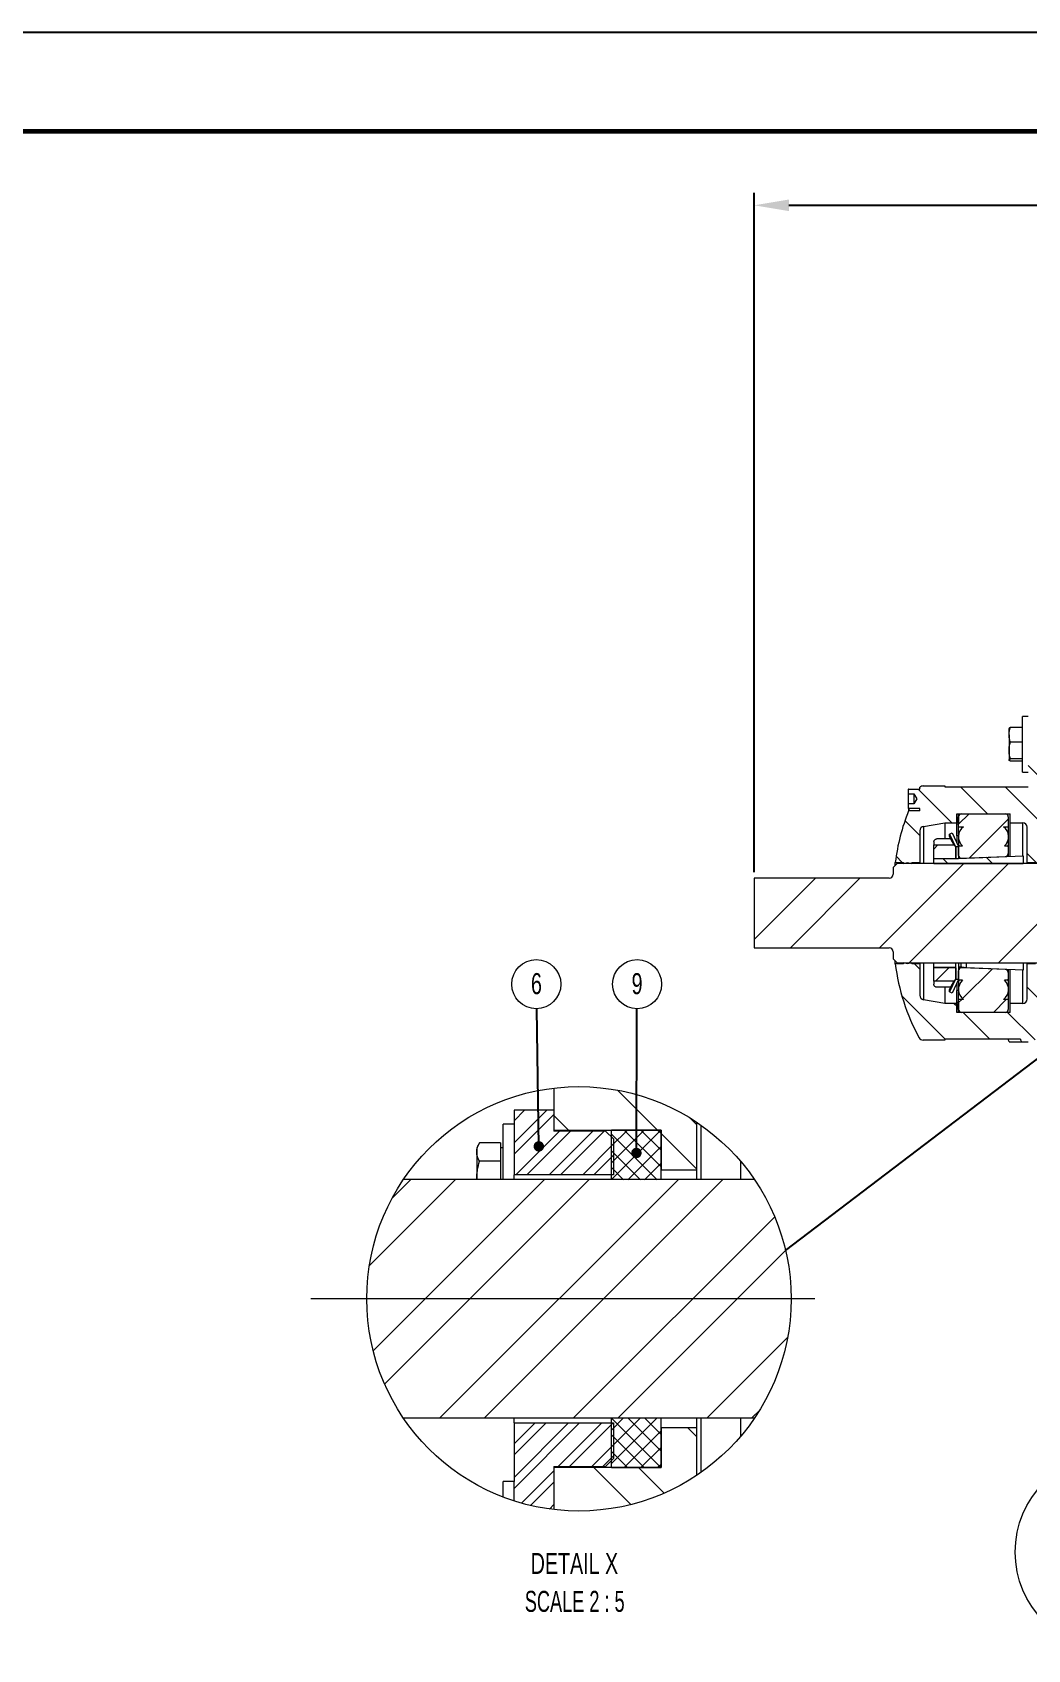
# Model space of a CAD drawing. Header units: millimetres. Extents: x -9396 to 24219, y -4763 to 12641.
# Drawn here: x 439 to 940, y -405 to 410 of the extents above; entities that cross this region are included whole.
import ezdxf

# ---------------------------------------------------------------- set-up
doc = ezdxf.new("R2010")
doc.units = ezdxf.units.MM
doc.header["$LTSCALE"] = 1000
doc.header["$MEASUREMENT"] = 0
doc.header["$PDMODE"] = 1
doc.header["$PDSIZE"] = -1
doc.linetypes.add('SLD-Center', pattern=[19.05, 15.24, -1.27, 1.27, -1.27])
doc.linetypes.add('SLD-Solid', pattern=[0])
doc.layers.add('dim', color=1, linetype='Continuous')
doc.layers.add('Frame-title', color=6, linetype='Continuous')
doc.styles.add('SLDTEXTSTYLE2', font='TXT', dxfattribs={"width": 0.7})
doc.styles.add('SLDTEXTSTYLE3', font='TXT', dxfattribs={"width": 0.645455})
doc.styles.get("Standard").update_dxf_attribs({"font": 'romans.shx'})
doc.dimstyles.new('ISO-25', dxfattribs={"dimtxt": 2.5, "dimasz": 2.5, "dimexe": 1.25, "dimexo": 0.625, "dimtad": 1, "dimtxsty": 'Standard', "dimcen": 2.5, "dimadec": 0, "dimazin": 0, "dimtfac": 1, "dimtmove": 0, "dimatfit": 3, "dimfxl": 0, "dimarcsym": 0})
pattern_1 = [(135, (-150.937, -1067.934), (-11.22317, -11.22317), [])]
pattern_2 = [(45, (-150.937, -1067.934), (-11.22317, 11.22317), [])]

# ---------------------------------------------------------------- blocks, each defined once
blk = doc.blocks.new('*D35')
at = {"linetype": 'SLD-Solid', "lineweight": -2}
for p, q in [((802.45, -13.25), (802.45, 328.73)), ((1257.36, 212.63), (1257.36, 328.73)), ((819.95, 322.48), (1239.86, 322.48))]:
    blk.add_line(p, q, dxfattribs=at)
at = {"linetype": 'SLD-Solid'}
for points in [[(819.95, 325.4), (819.95, 319.56), (802.45, 322.48)], [(1239.86, 325.4), (1239.86, 319.56), (1257.36, 322.48)]]:
    blk.add_solid(points, dxfattribs=at)
at = {"layer": 'Defpoints', "color": 0, "linetype": 'SLD-Solid'}
for p in [(1257.36, 322.48), (1257.36, 209.51), (802.45, -16.37)]:
    blk.add_point(p, dxfattribs=at)
at = {"color": 7, "linetype": 'SLD-Solid', "lineweight": 0, "insert": (1029.91, 338.1), "char_height": 12.5, "attachment_point": 2}
blk.add_mtext('455', dxfattribs=at)
blk = doc.blocks.new('_DotSmall')
at = {"layer": 'dim', "color": 0, "const_width": 0.5}
blk.add_lwpolyline([(-0.0625, 0, 1), (0.0625, 0, 1)], format="xyb", close=True, dxfattribs=at)
blk = doc.blocks.new('SW_HATCH_0')
at = {"color": 0, "linetype": 'SLD-Solid', "lineweight": 0}
for p, q in [((-17.12, 24.92), (-13.1, 20.9)), ((-24.25, 22.9), (-27.55, 19.6)), ((-26.49, 22.9), (-27.55, 21.84)), ((-23.55, 22.48), (-27.55, 18.48)), ((-23.55, 22.37), (-22.08, 20.9)), ((-9.81, 22.11), (-9.15, 21.44)), ((-22.98, 20.8), (-27.38, 16.4)), ((-21.86, 20.8), (-26.26, 16.4)), ((-19.61, 20.8), (-24.01, 16.4)), ((-18.49, 20.8), (-22.89, 16.4)), ((-12.77, 20.9), (-17.75, 15.93)), ((-14.46, 20.9), (-17.75, 17.61)), ((-16.14, 20.9), (-17.75, 19.3)), ((-17.75, 20.5), (-13.15, 15.9)), ((-16.47, 20.9), (-12.75, 17.18)), ((-14.78, 20.9), (-12.75, 18.87)), ((-13.1, 20.9), (-12.75, 20.55)), ((-12.75, 20.55), (-9.15, 16.95)), ((-17.55, 19.5), (-20.64, 16.4)), ((-17.55, 18.37), (-19.52, 16.4)), ((-17.75, 18.81), (-14.83, 15.9)), ((-12.75, 19.25), (-16.09, 15.9)), ((-17.75, 17.13), (-16.52, 15.9)), ((-12.75, 17.56), (-14.41, 15.9)), ((-33.49, 15.9), (-42.13, 7.26)), ((-24.51, 15.9), (-41.74, -1.33)), ((-20.02, 15.9), (-40.6, -4.68)), ((-37.98, 15.9), (-39.83, 14.05)), ((-11.04, 15.9), (-35.04, -8.1)), ((-6.55, 15.9), (-30.55, -8.1)), ((-1.3, 12.17), (-21.57, -8.1)), ((-0.2, 8.78), (-17.08, -8.1)), ((0, 0), (-8.1, -8.1)), ((-16.52, -8.1), (-17.75, -9.33)), ((-14.83, -8.1), (-17.75, -11.01)), ((-13.15, -8.1), (-17.75, -12.7)), ((-17.75, -8.13), (-12.77, -13.1)), ((-16.09, -8.1), (-12.75, -11.44)), ((-14.41, -8.1), (-12.75, -9.76)), ((-2.81, -7.3), (-3.61, -8.1)), ((-22.07, -8.6), (-27.55, -14.08)), ((-25.44, -8.6), (-27.55, -10.71)), ((-20.95, -8.6), (-27.55, -15.2)), ((-24.31, -8.6), (-27.55, -11.83)), ((-18.7, -8.6), (-23.1, -13)), ((-17.58, -8.6), (-21.98, -13)), ((-12.75, -9.38), (-16.47, -13.1)), ((-10.04, -9.1), (-9.15, -9.99)), ((-17.55, -10.81), (-19.73, -13)), ((-17.75, -9.81), (-14.46, -13.1)), ((-12.75, -11.06), (-14.78, -13.1)), ((-17.55, -11.93), (-18.61, -13)), ((-17.75, -11.49), (-16.14, -13.1)), ((-12.75, -12.75), (-13.1, -13.1)), ((-23.55, -13.44), (-26.79, -16.68)), ((-23.55, -14.57), (-25.89, -16.91)), ((-19.51, -13.1), (-15.78, -16.82)), ((-15.02, -13.1), (-12.44, -15.68)), ((-23.55, -16.81), (-24, -17.27))]:
    blk.add_line(p, q, dxfattribs=at)
blk = doc.blocks.new('SW_NOTE_18')
at = {"color": 0, "linetype": 'Continuous', "lineweight": 0, "attachment_point": 2}
for s, insert, char_height, style in [('DETAIL X', (4.53, 2.73), 2.117, 'SLDTEXTSTYLE2'), ('SCALE 2 : 5', (4.56, -1.09), 2.1167, 'SLDTEXTSTYLE3')]:
    blk.add_mtext(s, dxfattribs=dict(at, insert=insert, char_height=char_height, style=style))
blk = doc.blocks.new('SW_NOTE_19')
at = {"color": 0, "linetype": 'SLD-Solid', "lineweight": 0}
blk.add_circle((0.01, 2.47), 2.47, dxfattribs=at)
at = {"color": 0, "linetype": 'Continuous', "lineweight": 0, "insert": (0.01, 3.58), "char_height": 2.12, "attachment_point": 2, "style": 'SLDTEXTSTYLE2'}
blk.add_mtext('9', dxfattribs=at)
blk = doc.blocks.new('SW_NOTE_20')
at = {"color": 0, "linetype": 'SLD-Solid', "lineweight": 0}
blk.add_circle((-0.04, 2.47), 2.47, dxfattribs=at)
at = {"color": 0, "linetype": 'Continuous', "lineweight": 0, "insert": (-0.03, 3.58), "char_height": 2.12, "attachment_point": 2, "style": 'SLDTEXTSTYLE2'}
blk.add_mtext('6', dxfattribs=at)

msp = doc.modelspace()

# ---------------------------------------------------------------- hatches: boundary and pattern name
at = {"linetype": 'SLD-Solid', "lineweight": 0}
h = msp.add_hatch(dxfattribs=at)
h.set_pattern_fill('ANSI31', scale=4.999042, angle=90, style=0)
h.set_pattern_definition(pattern_1)
edge = h.paths.add_edge_path(flags=0)
edge.add_line((885.94, -8.38), (885.94, 7.53))
edge.add_arc((888.18, 7.53), 2.25, 100, 180, ccw=False)
edge.add_line((887.79, 9.75), (898.43, 11.62))
edge.add_line((898.43, 11.62), (904.43, 11.62))
edge.add_line((904.43, 11.62), (904.43, 16.12))
edge.add_line((904.43, 16.12), (931.43, 16.12))
edge.add_line((931.43, 16.12), (931.43, 11.62))
edge.add_line((931.43, 11.62), (937.68, 11.62))
edge.add_arc((937.68, 9.37), 2.25, 0, 90, ccw=False)
edge.add_line((939.92, 9.37), (939.92, -8.38))
edge.add_line((939.92, -8.38), (944.09, -8.38))
edge.add_line((944.09, -8.38), (944.09, -8.88))
edge.add_line((944.09, -8.88), (946.17, -8.38))
edge.add_line((946.17, -8.38), (948.26, -8.88))
edge.add_line((948.26, -8.88), (948.26, -8.38))
edge.add_line((948.26, -8.38), (952.42, -8.38))
edge.add_line((952.42, -8.38), (952.42, 3.61))
edge.add_line((952.42, 3.61), (951.67, 4.36))
edge.add_line((951.67, 4.36), (951.67, 17.3))
edge.add_arc((952.42, 18.59), 1.5, 90, 240, ccw=False)
edge.add_line((952.42, 20.09), (955.42, 20.09))
edge.add_line((955.42, 20.09), (955.42, 45.11))
edge.add_line((955.42, 45.11), (940.42, 45.11))
edge.add_line((940.42, 45.11), (940.42, 29.62))
edge.add_line((940.42, 29.62), (898.43, 29.62))
edge.add_line((898.43, 29.62), (898.43, 30.12))
edge.add_line((898.43, 30.12), (887.54, 30.12))
edge.add_arc((887.54, 27.87), 2.25, 90, 135.46228)
edge.add_line((885.94, 29.45), (885.94, 28.52))
edge.add_line((885.94, 28.52), (880.24, 28.52))
edge.add_arc((880.24, 28.22), 0.3, 90, 180)
edge.add_line((879.94, 28.22), (879.94, 26.17))
edge.add_line((879.94, 26.17), (882.94, 26.17))
edge.add_line((882.94, 26.17), (884.41, 23.62))
edge.add_line((884.41, 23.62), (882.94, 21.07))
edge.add_line((882.94, 21.07), (879.94, 21.07))
edge.add_line((879.94, 21.07), (879.94, 19.02))
edge.add_arc((880.24, 19.02), 0.3, 180, 270)
edge.add_line((880.24, 18.72), (885.94, 18.72))
edge.add_line((885.94, 18.72), (885.94, 17.62))
edge.add_line((885.94, 17.62), (880.22, 17.62))
edge.add_arc((977.46, -21.37), 104.77, 158.14992, 172.87354)
edge.add_line((873.5, -8.38), (877.6, -8.38))
edge.add_line((877.6, -8.38), (877.6, -8.88))
edge.add_line((877.6, -8.88), (879.72, -8.38))
edge.add_line((879.72, -8.38), (881.77, -8.88))
edge.add_line((881.77, -8.88), (881.77, -8.38))
edge.add_line((881.77, -8.38), (885.94, -8.38))
h = msp.add_hatch(dxfattribs=at)
h.set_pattern_fill('ANSI31', scale=4.999042, angle=90, style=0)
h.set_pattern_definition(pattern_1)
h.paths.add_polyline_path([(904.43, 16.12), (904.43, 11.12), (905.43, 11.12), (905.43, 16.12)], flags=0)
h = msp.add_hatch(dxfattribs=at)
h.set_pattern_fill('ANSI31', scale=4.999042, style=0)
h.set_pattern_definition(pattern_2)
edge = h.paths.add_edge_path(flags=0)
edge.add_arc((906.93, -4.81), 1.5, 180, 272.38594)
edge.add_line((906.99, -6.31), (928.99, -5.39))
edge.add_arc((928.93, -3.9), 1.5, 272.38594, 360)
edge.add_line((930.43, -3.9), (930.43, -0.53))
edge.add_arc((929.93, -0.53), 0.5, 0, 90)
edge.add_line((929.93, -0.03), (928.57, -0.03))
edge.add_arc((924.18, 4.56), 6.35, 313.79579, 412.79579)
edge.add_line((928.02, 9.61), (930.43, 9.61))
edge.add_line((930.43, 9.61), (930.43, 14.62))
edge.add_arc((928.93, 14.62), 1.5, 0, 90)
edge.add_line((928.93, 16.12), (906.93, 16.12))
edge.add_arc((906.93, 14.62), 1.5, 90, 180)
edge.add_line((905.43, 14.62), (905.43, 9.61))
edge.add_line((905.43, 9.61), (907.84, 9.61))
edge.add_arc((911.68, 4.56), 6.35, 127.20421, 226.20421)
edge.add_line((907.29, -0.03), (905.93, -0.03))
edge.add_arc((905.93, -0.53), 0.5, 90, 180)
edge.add_line((905.43, -0.53), (905.43, -4.81))
h = msp.add_hatch(dxfattribs=at)
h.set_pattern_fill('ANSI31', scale=4.999042, style=0)
h.set_pattern_definition(pattern_2)
h.paths.add_polyline_path([(903.16, 0.46), (892.93, 0.46), (892.93, -6.23), (893.08, -6.38), (903.79, -6.38), (903.93, -6.23), (903.93, -0.88)], flags=0)
h = msp.add_hatch(dxfattribs=at)
h.set_pattern_fill('ANSI32', scale=4.999042, style=0)
h.set_pattern_definition([(45, (-150.937, -1067.934), (-33.6695, 33.6695), []), (45, (-128.49, -1067.934), (-33.6695, 33.6695), [])])
edge = h.paths.add_edge_path(flags=0)
edge.add_line((1555.31, -63.86), (1557.31, -61.86))
edge.add_line((1557.31, -61.86), (1557.31, -60.87))
edge.add_arc((1559.31, -60.87), 2, 90, 180, ccw=False)
edge.add_line((1559.31, -58.87), (1620.29, -58.87))
edge.add_line((1620.29, -58.87), (1622.29, -56.87))
edge.add_line((1622.29, -56.87), (1622.29, -10.87))
edge.add_line((1622.29, -10.87), (1620.29, -8.88))
edge.add_line((1620.29, -8.88), (1559.31, -8.88))
edge.add_arc((1559.31, -6.88), 2, 180, 270, ccw=False)
edge.add_line((1557.31, -6.88), (1557.31, -5.88))
edge.add_line((1557.31, -5.88), (1555.31, -3.88))
edge.add_line((1555.31, -3.88), (959.42, -3.88))
edge.add_line((959.42, -3.88), (957.42, -5.88))
edge.add_line((957.42, -5.88), (957.42, -6.88))
edge.add_arc((955.42, -6.88), 2, 270, 360, ccw=False)
edge.add_line((955.42, -8.88), (874.44, -8.88))
edge.add_line((874.44, -8.88), (872.44, -10.87))
edge.add_line((872.44, -10.87), (872.44, -14.37))
edge.add_arc((870.44, -14.37), 2, 270, 360, ccw=False)
edge.add_line((870.44, -16.37), (802.45, -16.37))
edge.add_line((802.45, -16.37), (802.45, -51.37))
edge.add_line((802.45, -51.37), (870.44, -51.37))
edge.add_arc((870.44, -53.37), 2, 0, 90, ccw=False)
edge.add_line((872.44, -53.37), (872.44, -56.87))
edge.add_line((872.44, -56.87), (874.44, -58.87))
edge.add_line((874.44, -58.87), (955.42, -58.87))
edge.add_arc((955.42, -60.87), 2, 0, 90, ccw=False)
edge.add_line((957.42, -60.87), (957.42, -61.86))
edge.add_line((957.42, -61.86), (959.42, -63.86))
edge.add_line((959.42, -63.86), (1555.31, -63.86))
h = msp.add_hatch(dxfattribs=at)
h.set_pattern_fill('ANSI31', scale=4.999042, angle=90, style=0)
h.set_pattern_definition(pattern_1)
h.paths.add_polyline_path([(937.93, -5.02), (905.43, -6.38), (892.93, -6.38), (892.93, -8.88), (937.93, -8.88)], flags=0)
h = msp.add_hatch(dxfattribs=at)
h.set_pattern_fill('ANSI31', scale=4.999042, style=0)
h.set_pattern_definition(pattern_2)
h.paths.add_polyline_path([(903.93, -0.71), (903.93, -6.38), (905.43, -6.38), (905.43, -0.38), (903.78, -0.38)], flags=0)
h = msp.add_hatch(dxfattribs=at)
h.set_pattern_fill('ANSI31', scale=4.999042, angle=90, style=0)
h.set_pattern_definition(pattern_1)
edge = h.paths.add_edge_path(flags=0)
edge.add_ellipse((1067.31, -33.87), major_axis=(0, -163.83), ratio=0.866025, start_angle=292.8004, end_angle=293.32784)
edge.add_line((937.03, -98.75), (940.42, -98.75))
edge.add_line((940.42, -98.75), (940.42, -97.75))
edge.add_line((940.42, -97.75), (955.42, -97.75))
edge.add_line((955.42, -97.75), (955.42, -87.83))
edge.add_line((955.42, -87.83), (952.42, -87.83))
edge.add_arc((952.42, -86.34), 1.5, 120, 270, ccw=False)
edge.add_line((951.67, -85.04), (951.67, -72.1))
edge.add_line((951.67, -72.1), (952.42, -71.35))
edge.add_line((952.42, -71.35), (952.42, -59.37))
edge.add_line((952.42, -59.37), (948.26, -59.37))
edge.add_line((948.26, -59.37), (948.26, -58.87))
edge.add_line((948.26, -58.87), (946.17, -59.37))
edge.add_line((946.17, -59.37), (944.09, -58.87))
edge.add_line((944.09, -58.87), (944.09, -59.37))
edge.add_line((944.09, -59.37), (939.92, -59.37))
edge.add_line((939.92, -59.37), (939.92, -77.11))
edge.add_arc((937.68, -77.11), 2.25, 270, 360, ccw=False)
edge.add_line((937.68, -79.36), (931.43, -79.36))
edge.add_line((931.43, -79.36), (931.43, -83.86))
edge.add_line((931.43, -83.86), (904.43, -83.86))
edge.add_line((904.43, -83.86), (904.43, -79.36))
edge.add_line((904.43, -79.36), (898.43, -79.36))
edge.add_line((898.43, -79.36), (887.79, -77.49))
edge.add_arc((888.18, -75.27), 2.25, 180, 260, ccw=False)
edge.add_line((885.94, -75.27), (885.94, -59.37))
edge.add_line((885.94, -59.37), (881.77, -59.37))
edge.add_line((881.77, -59.37), (881.77, -58.87))
edge.add_line((881.77, -58.87), (879.72, -59.37))
edge.add_line((879.72, -59.37), (877.6, -58.87))
edge.add_line((877.6, -58.87), (877.6, -59.37))
edge.add_line((877.6, -59.37), (873.5, -59.37))
edge.add_arc((977.46, -46.37), 104.77, 187.12646, 208.70556)
edge.add_arc((887.54, -95.61), 2.25, 208.70553, 270)
edge.add_line((887.54, -97.86), (898.43, -97.86))
edge.add_line((898.43, -97.86), (898.43, -97.36))
edge.add_line((898.43, -97.36), (936.51, -97.36))
h = msp.add_hatch(dxfattribs=at)
h.set_pattern_fill('ANSI31', scale=4.999042, style=0)
h.set_pattern_definition(pattern_2)
h.paths.add_polyline_path([(892.93, -68.2), (903.16, -68.2), (903.93, -66.86), (903.93, -61.51), (903.79, -61.37), (893.08, -61.37), (892.93, -61.51)], flags=0)
h = msp.add_hatch(dxfattribs=at)
h.set_pattern_fill('ANSI31', scale=4.999042, style=0)
h.set_pattern_definition(pattern_2)
h.paths.add_polyline_path([(903.93, -58.87), (903.93, -67.03), (903.78, -67.36), (905.43, -67.36), (905.43, -58.87)], flags=0)
h = msp.add_hatch(dxfattribs=at)
h.set_pattern_fill('ANSI31', scale=4.999042, style=0)
h.set_pattern_definition(pattern_2)
edge = h.paths.add_edge_path(flags=0)
edge.add_arc((928.93, -63.85), 1.5, 360, 447.61406)
edge.add_line((928.99, -62.35), (906.99, -61.43))
edge.add_arc((906.93, -62.93), 1.5, 87.61406, 180)
edge.add_line((905.43, -62.93), (905.43, -67.21))
edge.add_arc((905.93, -67.21), 0.5, 180, 270)
edge.add_line((905.93, -67.71), (907.29, -67.71))
edge.add_arc((911.68, -72.3), 6.35, 133.79579, 232.79579)
edge.add_line((907.84, -77.35), (905.43, -77.35))
edge.add_line((905.43, -77.35), (905.43, -82.36))
edge.add_arc((906.93, -82.36), 1.5, 180, 270)
edge.add_line((906.93, -83.86), (928.93, -83.86))
edge.add_arc((928.93, -82.36), 1.5, 270, 360)
edge.add_line((930.43, -82.36), (930.43, -77.35))
edge.add_line((930.43, -77.35), (928.02, -77.35))
edge.add_arc((924.18, -72.3), 6.35, 307.20421, 406.20421)
edge.add_line((928.57, -67.71), (929.93, -67.71))
edge.add_arc((929.93, -67.21), 0.5, 270, 360)
edge.add_line((930.43, -67.21), (930.43, -63.85))
h = msp.add_hatch(dxfattribs=at)
h.set_pattern_fill('ANSI31', scale=4.999042, angle=90, style=0)
h.set_pattern_definition(pattern_1)
h.paths.add_polyline_path([(904.43, -78.86), (904.43, -83.86), (905.43, -83.86), (905.43, -78.86)], flags=0)

# ---------------------------------------------------------------- linework, layer by layer
at = {"color": 7, "linetype": 'SLD-Solid', "lineweight": 15}
for p, q in [((930.78, 55.91), (930.78, 59.11)), ((937.63, 59.6), (931.49, 59.6)), ((940.42, 65.11), (937.63, 65.11)), ((937.63, 51.11), (937.63, 65.11)), ((930.78, 55.91), (930.78, 47.96)), ((937.63, 52.21), (931.49, 52.21)), ((937.63, 37.12), (937.63, 51.11)), ((930.78, 47.96), (930.78, 43.17)), ((937.63, 43.72), (931.49, 43.72)), ((937.63, 42.62), (931.49, 42.62)), ((937.63, 37.12), (940.42, 37.12)), ((879.94, 28.22), (879.94, 26.17)), ((879.94, 26.17), (882.94, 26.17)), ((879.94, 26.17), (879.94, 21.07)), ((880.24, 28.52), (885.94, 28.52)), ((882.94, 26.17), (884.41, 23.62)), ((882.94, 26.17), (882.94, 21.07)), ((885.94, 29), (885.57, 28.5)), ((885.94, 28.52), (885.94, 29.45)), ((887.54, 30.12), (898.43, 30.12)), ((898.43, 30.12), (898.43, 29.62)), ((898.43, 29.62), (940.42, 29.62)), ((879.94, 21.07), (879.94, 19.02)), ((882.94, 21.07), (879.94, 21.07)), ((885.94, 17.62), (880.22, 17.62)), ((885.94, 18.72), (880.24, 18.72)), ((884.41, 23.62), (882.94, 21.07)), ((885.94, 17.62), (885.94, 18.72)), ((887.79, 9.75), (898.43, 11.62)), ((898.43, 11.62), (904.43, 11.62)), ((898.43, 11.62), (898.43, 3.46)), ((904.43, 16.12), (905.43, 16.12)), ((904.43, 11.12), (904.43, 16.12)), ((904.43, 16.12), (931.43, 16.12)), ((904.43, 16.12), (904.43, 11.62)), ((904.43, 11.12), (905.43, 11.12)), ((904.43, 5.09), (904.43, 11.12)), ((905.43, 16.12), (905.43, 11.12)), ((905.43, 9.61), (905.43, 14.62)), ((905.43, 9.61), (907.84, 9.61)), ((905.43, 5.68), (905.43, 9.61)), ((906.93, 16.12), (928.93, 16.12)), ((928.02, 9.61), (930.43, 9.61)), ((930.43, 14.62), (930.43, 9.61)), ((930.43, 9.61), (930.43, 5.68)), ((931.43, 11.62), (931.43, 16.12)), ((931.43, 11.62), (937.68, 11.62)), ((931.43, -5.29), (931.43, 11.62)), ((939.92, -8.38), (939.92, 9.37)), ((885.94, 7.53), (885.94, -8.38)), ((892.93, 1.95), (892.93, 0.46)), ((892.93, -6.23), (892.93, 0.46)), ((892.93, 0.46), (903.16, 0.46)), ((901.33, 3.46), (894.43, 3.46)), ((900.81, 5.84), (902.17, 6.47)), ((900.81, 4.63), (900.81, 5.84)), ((900.81, 5.84), (903.78, -0.5)), ((901.58, 3.02), (900.81, 4.63)), ((901.33, 3.46), (903.06, 0.46)), ((902.17, 6.47), (905.37, -0.38)), ((903.16, 0.46), (903.93, -0.88)), ((905.35, 5.09), (904.43, 5.09)), ((904.43, 5.09), (904.43, 1.63)), ((905.33, 4.56), (905.33, -0.29)), ((930.53, -3.55), (930.53, 4.56)), ((892.93, -6.23), (893.08, -6.38)), ((892.93, -6.38), (892.93, -6.23)), ((892.93, -6.38), (905.43, -6.38)), ((892.93, -8.88), (892.93, -6.38)), ((893.08, -6.38), (903.79, -6.38)), ((903.78, -0.5), (903.78, -0.38)), ((903.78, -0.38), (903.93, -0.71)), ((903.78, -0.38), (905.43, -0.38)), ((903.79, -6.38), (903.93, -6.23)), ((903.93, -6.38), (903.93, -0.71)), ((903.93, -0.88), (903.93, -6.23)), ((903.93, -6.38), (905.43, -6.38)), ((905.43, -0.38), (905.43, -6.38)), ((905.43, -4.81), (905.43, -0.53)), ((905.43, -6.38), (937.93, -5.02)), ((905.93, -0.03), (907.29, -0.03)), ((906.99, -6.31), (928.99, -5.39)), ((928.57, -0.03), (929.93, -0.03)), ((930.43, -0.53), (930.43, -3.9)), ((937.93, -5.02), (937.93, -8.88)), ((872.44, -10.87), (874.44, -8.88)), ((872.44, -10.87), (872.44, -14.37)), ((873.5, -9.81), (873.5, -8.38)), ((873.5, -8.38), (877.6, -8.38)), ((955.42, -8.88), (874.44, -8.88)), ((877.6, -8.88), (879.72, -8.38)), ((877.6, -8.88), (877.6, -8.38)), ((879.72, -8.38), (881.77, -8.88)), ((879.72, -8.38), (879.72, -8.88)), ((881.77, -8.38), (885.94, -8.38)), ((881.77, -8.38), (881.77, -8.88)), ((885.94, -8.38), (885.94, -8.88)), ((892.93, -8.88), (937.93, -8.88)), ((939.92, -8.38), (944.09, -8.38)), ((939.92, -8.88), (939.92, -8.38)), ((802.45, -16.37), (802.45, -51.37)), ((870.44, -16.37), (802.45, -16.37)), ((802.45, -51.37), (870.44, -51.37)), ((872.44, -53.37), (872.44, -56.87)), ((874.44, -58.87), (872.44, -56.87)), ((873.5, -59.37), (873.5, -57.93)), ((877.6, -59.37), (873.5, -59.37)), ((874.44, -58.87), (955.42, -58.87)), ((877.6, -59.37), (877.6, -58.87)), ((879.72, -59.37), (877.6, -58.87)), ((881.77, -58.87), (879.72, -59.37)), ((879.72, -58.87), (879.72, -59.37)), ((881.77, -58.87), (881.77, -59.37)), ((885.94, -59.37), (881.77, -59.37)), ((885.94, -58.87), (885.94, -59.37)), ((885.94, -59.37), (885.94, -75.27)), ((892.93, -61.07), (892.93, -58.87)), ((892.93, -61.51), (892.93, -61.07)), ((892.93, -61.07), (903.93, -61.07)), ((893.08, -61.37), (892.93, -61.51)), ((892.93, -68.2), (892.93, -61.51)), ((893.08, -61.37), (893.08, -61.07)), ((903.79, -61.37), (893.08, -61.37)), ((903.79, -61.07), (903.79, -61.37)), ((903.93, -61.51), (903.79, -61.37)), ((903.93, -58.87), (905.43, -58.87)), ((903.93, -67.03), (903.93, -58.87)), ((903.93, -61.51), (903.93, -66.86)), ((905.43, -58.87), (905.43, -67.36)), ((906.76, -61.13), (905.43, -61.07)), ((905.43, -67.21), (905.43, -62.93)), ((906.76, -61.13), (906.76, -58.87)), ((928.99, -62.35), (906.99, -61.43)), ((937.93, -62.71), (909.4, -61.53)), ((930.43, -63.85), (930.43, -67.21)), ((930.53, -72.3), (930.53, -64.32)), ((931.43, -79.36), (931.43, -62.44)), ((937.93, -58.87), (937.93, -62.71)), ((939.92, -59.37), (939.92, -58.87)), ((939.92, -77.11), (939.92, -59.37)), ((944.09, -59.37), (939.92, -59.37)), ((903.16, -68.2), (892.93, -68.2)), ((892.93, -68.2), (892.93, -69.69)), ((901.33, -71.2), (894.43, -71.2)), ((898.43, -71.2), (898.43, -79.36)), ((903.78, -67.24), (900.81, -73.58)), ((900.81, -72.37), (901.58, -70.76)), ((900.81, -73.58), (900.81, -72.37)), ((903.06, -68.2), (901.33, -71.2)), ((905.37, -67.36), (902.17, -74.21)), ((903.93, -66.86), (903.16, -68.2)), ((903.93, -67.03), (903.78, -67.36)), ((903.78, -67.36), (903.78, -67.24)), ((905.43, -67.36), (903.78, -67.36)), ((904.43, -69.37), (904.43, -72.83)), ((904.43, -78.86), (904.43, -72.83)), ((905.35, -72.83), (904.43, -72.83)), ((905.33, -67.45), (905.33, -72.3)), ((907.29, -67.71), (905.93, -67.71)), ((929.93, -67.71), (928.57, -67.71)), ((898.43, -79.36), (887.79, -77.49)), ((904.43, -79.36), (898.43, -79.36)), ((902.17, -74.21), (900.81, -73.58)), ((905.43, -78.86), (904.43, -78.86)), ((904.43, -83.86), (904.43, -78.86)), ((904.43, -79.36), (904.43, -83.86)), ((905.43, -77.35), (905.43, -73.42)), ((905.43, -82.36), (905.43, -77.35)), ((907.84, -77.35), (905.43, -77.35)), ((905.43, -78.86), (905.43, -83.86)), ((930.43, -77.35), (928.02, -77.35)), ((930.43, -73.42), (930.43, -77.35)), ((930.43, -77.35), (930.43, -82.36)), ((931.43, -83.86), (931.43, -79.36)), ((937.68, -79.36), (931.43, -79.36)), ((905.43, -83.86), (904.43, -83.86)), ((931.43, -83.86), (904.43, -83.86)), ((928.93, -83.86), (906.93, -83.86)), ((936.51, -97.36), (898.43, -97.36)), ((898.43, -97.36), (898.43, -97.86)), ((930.83, -98.75), (930.38, -97.36)), ((898.43, -97.86), (887.54, -97.86)), ((930.83, -98.75), (937.03, -98.75)), ((937.03, -98.75), (940.42, -98.75)), ((701.59, -121.99), (701.59, -143.11)), ((681.59, -133.12), (681.59, -165.61)), ((701.59, -133.12), (681.59, -133.12)), ((701.59, -133.12), (701.59, -143.61)), ((681.59, -140.12), (675.99, -140.12)), ((675.99, -168.11), (675.99, -140.12)), ((701.59, -143.11), (755.58, -143.11)), ((727.58, -143.61), (701.59, -143.61)), ((727.58, -143.61), (731.58, -147.61)), ((755.58, -143.11), (730.58, -143.11)), ((730.58, -168.11), (730.58, -143.11)), ((755.58, -168.11), (755.58, -143.11)), ((755.58, -143.11), (755.58, -163.11)), ((773.58, -163.11), (773.58, -139.23)), ((775.58, -140.6), (775.58, -168.11)), ((664.17, -149.64), (662.74, -152.11)), ((662.74, -152.11), (662.74, -154.26)), ((662.74, -154.26), (662.74, -168.11)), ((674.79, -149.64), (664.17, -149.64)), ((674.79, -149.64), (674.79, -154.26)), ((675.99, -152.11), (674.79, -152.11)), ((674.79, -154.26), (674.79, -158.87)), ((731.58, -147.61), (731.58, -165.61)), ((674.79, -158.87), (664.17, -158.87)), ((674.79, -158.87), (674.79, -168.11)), ((795.57, -158.79), (795.57, -168.11)), ((802.67, -168.11), (625.8, -168.11)), ((731.58, -165.61), (681.59, -165.61)), ((681.59, -168.11), (681.59, -165.61)), ((755.58, -168.11), (730.58, -168.11)), ((755.58, -163.11), (773.58, -163.11)), ((773.58, -168.11), (773.58, -163.11)), ((625.8, -288.09), (802.67, -288.09)), ((681.59, -290.59), (681.59, -288.09)), ((681.59, -290.59), (681.59, -320.08)), ((681.59, -290.59), (731.58, -290.59)), ((730.58, -288.09), (755.58, -288.09)), ((730.58, -313.08), (730.58, -288.09)), ((731.58, -290.59), (731.58, -308.58)), ((755.58, -313.08), (755.58, -288.09)), ((773.58, -293.09), (755.58, -293.09)), ((755.58, -293.09), (755.58, -313.08)), ((773.58, -293.09), (773.58, -288.09)), ((773.58, -316.97), (773.58, -293.09)), ((775.58, -288.09), (775.58, -315.6)), ((795.57, -288.09), (795.57, -297.41)), ((731.58, -308.58), (727.58, -312.58)), ((701.59, -312.58), (727.58, -312.58)), ((701.59, -312.58), (701.59, -334.21)), ((701.59, -313.08), (701.59, -334.21)), ((755.58, -313.08), (701.59, -313.08)), ((730.58, -313.08), (755.58, -313.08)), ((681.59, -320.08), (675.99, -320.08)), ((675.99, -327.88), (675.99, -320.08)), ((681.59, -329.85), (681.59, -320.08))]:
    msp.add_line(p, q, dxfattribs=at)
at = {"color": 8, "linetype": 'SLD-Solid', "lineweight": 15}
for p, q in [((887.79, 9.75), (887.79, -8.88)), ((937.68, -5.03), (937.68, 11.62)), ((887.79, -58.87), (887.79, -77.49)), ((906.99, -61.43), (906.99, -61.15)), ((928.99, -62.34), (928.99, -62.35)), ((937.68, -79.36), (937.68, -62.7))]:
    msp.add_line(p, q, dxfattribs=at)
at = {"color": 7, "linetype": 'SLD-Center', "lineweight": 0, "ltscale": 4}
for p, q in [((691.59, -168.11), (645.98, -168.11)), ((832.94, -228.1), (579.22, -228.1))]:
    msp.add_line(p, q, dxfattribs=at)
at = {"color": 7, "linetype": 'SLD-Solid', "lineweight": 0}
for centre, radius in [((714.23, -228.1), 106.86), ((983.07, -355.58), 49.17)]:
    msp.add_circle(centre, radius, dxfattribs=at)
at = {"color": 7, "linetype": 'SLD-Solid', "lineweight": 15}
for centre, radius, start, end in [((880.24, 28.22), 0.3, 90, 180), ((887.54, 27.87), 2.25, 90, 135.46228), ((977.46, -21.37), 104.77, 158.14992, 172.87354), ((880.24, 19.02), 0.3, 180, 270), ((888.18, 7.53), 2.25, 100, 180), ((911.68, 4.56), 6.35, 127.20421, 226.20421), ((906.93, 14.62), 1.5, 90, 180), ((924.18, 4.56), 6.35, 313.79579, 52.79579), ((928.93, 14.62), 1.5, 0, 90), ((937.68, 9.37), 2.25, 0, 90), ((905.93, -0.53), 0.5, 90, 180), ((906.93, -4.81), 1.5, 180, 272.38594), ((928.93, -3.9), 1.5, 272.38594, 0), ((929.93, -0.53), 0.5, 0, 90), ((870.44, -14.37), 2, 270, 0), ((870.44, -53.37), 2, 0, 90), ((977.46, -46.37), 104.77, 187.12646, 208.70556), ((906.93, -62.93), 1.5, 87.61406, 180), ((928.93, -63.85), 1.5, 0, 87.61406), ((911.68, -72.3), 6.35, 133.79579, 232.79579), ((905.93, -67.21), 0.5, 180, 270), ((924.18, -72.3), 6.35, 307.20421, 46.20421), ((929.93, -67.21), 0.5, 270, 0), ((888.18, -75.27), 2.25, 180, 260), ((937.68, -77.11), 2.25, 270, 0), ((906.93, -82.36), 1.5, 180, 270), ((928.93, -82.36), 1.5, 270, 360), ((887.54, -95.61), 2.25, 208.70553, 270)]:
    msp.add_arc(centre, radius, start, end, dxfattribs=at)
for centre, major_axis, ratio, start_param, end_param in [((905.1, -33.87), (0, 248.21), 0.017455, 4.600735, 4.611531), ((1067.31, -33.87), (0, -163.83), 0.866025, 5.110331, 5.119537)]:
    msp.add_ellipse(centre, major_axis=major_axis, ratio=ratio, start_param=start_param, end_param=end_param, dxfattribs=at)
for points, knots in [([(930.78, 55.91), (930.78, 56.17), (930.8, 56.69), (930.9, 57.44), (931.05, 58.16), (931.24, 58.89), (931.41, 59.36), (931.49, 59.6)], [0, 0, 0, 0, 0.214086, 0.409052, 0.604721, 0.802143, 1, 1, 1, 1]), ([(931.49, 59.6), (931.39, 59.56), (931.18, 59.47), (930.96, 59.33), (930.81, 59.2), (930.79, 59.1), (930.78, 59.06)], [0, 0, 0, 0, 0.247269, 0.495363, 0.746874, 1, 1, 1, 1]), ([(931.49, 52.21), (931.41, 52.44), (931.25, 52.91), (931.05, 53.63), (930.9, 54.38), (930.8, 55.14), (930.78, 55.65), (930.78, 55.91)], [0, 0, 0, 0, 0.188342, 0.389561, 0.591339, 0.795222, 1, 1, 1, 1]), ([(930.78, 47.96), (930.78, 48.06), (930.78, 48.5), (930.83, 49.26), (930.98, 50.25), (931.2, 51.23), (931.39, 51.88), (931.49, 52.21)], [0, 0, 0, 0, 0.070051, 0.299809, 0.530829, 0.765024, 1, 1, 1, 1]), ([(931.49, 43.72), (931.39, 44.06), (931.18, 44.75), (930.96, 45.8), (930.81, 46.88), (930.79, 47.6), (930.78, 47.96)], [0, 0, 0, 0, 0.247269, 0.495363, 0.746874, 1, 1, 1, 1]), ([(930.78, 43.17), (930.78, 43.18), (930.78, 43.24), (930.83, 43.34), (930.98, 43.47), (931.2, 43.59), (931.39, 43.68), (931.49, 43.72)], [0, 0, 0, 0, 0.070051, 0.299809, 0.530829, 0.765024, 1, 1, 1, 1]), ([(931.49, 42.62), (931.39, 42.67), (931.18, 42.76), (930.96, 42.89), (930.81, 43.03), (930.79, 43.12), (930.78, 43.17)], [0, 0, 0, 0, 0.247269, 0.495363, 0.746874, 1, 1, 1, 1]), ([(880.22, 17.62), (880.23, 17.65), (880.27, 17.74), (880.46, 18.14), (880.7, 18.66), (880.73, 18.72)], [0, 0, 0, 0, 0.363695, 0.925608, 1, 1, 1, 1]), ([(892.93, 1.95), (892.95, 2.12), (892.98, 2.46), (893.24, 2.91), (893.63, 3.26), (894.05, 3.43), (894.33, 3.45), (894.43, 3.46)], [0, 0, 0, 0, 0.215938, 0.431893, 0.647351, 0.861868, 1, 1, 1, 1]), ([(930.43, -3.9), (930.43, -3.94), (930.43, -4.04), (930.43, -4.56), (930.43, -5.15), (930.43, -5.33)], [0, 0, 0, 0, 0.4003369, 0.8131154, 1, 1, 1, 1]), ([(909.4, -61.53), (909.3, -61.51), (909.1, -61.47), (908.23, -61.31), (907.37, -61.19), (906.84, -61.14), (906.76, -61.13)], [0, 0, 0, 0, 0.313535, 0.626913, 0.944105, 1, 1, 1, 1]), ([(930.43, -62.4), (930.43, -62.59), (930.43, -63.18), (930.43, -63.7), (930.43, -63.8), (930.43, -63.85)], [0, 0, 0, 0, 0.188094, 0.600232, 1, 1, 1, 1]), ([(894.43, -71.2), (894.27, -71.18), (893.93, -71.15), (893.48, -70.89), (893.14, -70.51), (892.96, -70.09), (892.94, -69.81), (892.93, -69.69)], [0, 0, 0, 0, 0.213494, 0.426974, 0.640863, 0.855646, 1, 1, 1, 1]), ([(662.74, -154.26), (662.74, -154.15), (662.75, -153.68), (662.86, -152.84), (663.15, -151.76), (663.59, -150.68), (663.97, -149.99), (664.17, -149.64)], [0, 0, 0, 0, 0.067195, 0.288794, 0.516283, 0.753869, 1, 1, 1, 1]), ([(664.17, -158.87), (663.96, -158.5), (663.56, -157.78), (663.11, -156.63), (662.8, -155.45), (662.76, -154.65), (662.74, -154.26)], [0, 0, 0, 0, 0.258823, 0.509874, 0.756563, 1, 1, 1, 1]), ([(662.74, -168.11), (662.74, -167.89), (662.75, -166.95), (662.85, -165.3), (663.24, -162.41), (663.79, -160.29), (664.17, -158.87)], [0, 0, 0, 0, 0.070064, 0.299864, 0.530927, 1, 1, 1, 1])]:
    msp.add_open_spline(points, degree=3, knots=knots, dxfattribs=at)
at = {"layer": 'Frame-title', "color": 179}
msp.add_line((1825.54, 409.56), (-274.06, 409.56), dxfattribs=at)
at = {"layer": 'Frame-title', "lineweight": 60}
msp.add_line((1725.56, 359.57), (-174.08, 359.57), dxfattribs=at)

# ---------------------------------------------------------------- block references
at = {"color": 7, "linetype": 'Continuous', "lineweight": 0, "xscale": 4.999042477412902, "yscale": 4.999042477412902, "zscale": 4.999042477412902}
for name, p in [('SW_NOTE_20', (692.96, -82.02)), ('SW_NOTE_19', (743.44, -82.02)), ('SW_NOTE_18', (689.3, -369.69))]:
    msp.add_blockref(name, p, dxfattribs=at)
at = {"color": 7, "linetype": 'SLD-Solid', "lineweight": 0, "xscale": 4.999042477412902, "yscale": 4.999042477412902, "zscale": 4.999042477412902}
msp.add_blockref('SW_HATCH_0', (819.3, -247.6), dxfattribs=at)

# ---------------------------------------------------------------- dimensions: what is measured, and where the dimension line sits
at = {"color": 7, "linetype": 'SLD-Solid', "lineweight": 0}
dim = msp.add_linear_dim(base=(1257.36, 322.48), p1=(802.45, -16.37), p2=(1257.36, 209.51), dimstyle='ISO-25', override={"dimscale": 5, "dimasz": 3.5, "dimdec": 0, "dimdsep": 46, "dimclrd": 256, "dimclre": 256, "dimclrt": 7, "dimadec": 2, "dimldrblk": 'DotSmall'}, dxfattribs=at)
dim.commit()
dim.dimension.update_dxf_attribs({"geometry": '*D35', "text_midpoint": (1029.91, 322.48), "dimtype": 160})

# ---------------------------------------------------------------- leaders
at = {"color": 7, "linetype": 'SLD-Solid', "lineweight": 0, "has_arrowhead": 0}
msp.add_leader([(818.28, -203.73), (990.26, -72.91)], dimstyle='ISO-25', override={"dimscale": 6, "dimasz": 3.5, "dimdec": 0, "dimdsep": 46, "dimclrd": 256, "dimclre": 256, "dimclrt": 7, "dimadec": 2, "dimldrblk": 'DotSmall'}, dxfattribs=at)
at = {"color": 7, "linetype": 'SLD-Solid', "lineweight": 0}
for points in [[(694.02, -151.36), (692.96, -82.02)], [(743.15, -154.68), (743.44, -82.02)]]:
    msp.add_leader(points, dimstyle='ISO-25', override={"dimscale": 6, "dimasz": 3.5, "dimdec": 0, "dimdsep": 46, "dimclrd": 256, "dimclre": 256, "dimclrt": 7, "dimadec": 2, "dimldrblk": 'DotSmall'}, dxfattribs=at)

doc.saveas('drawing.dxf')
